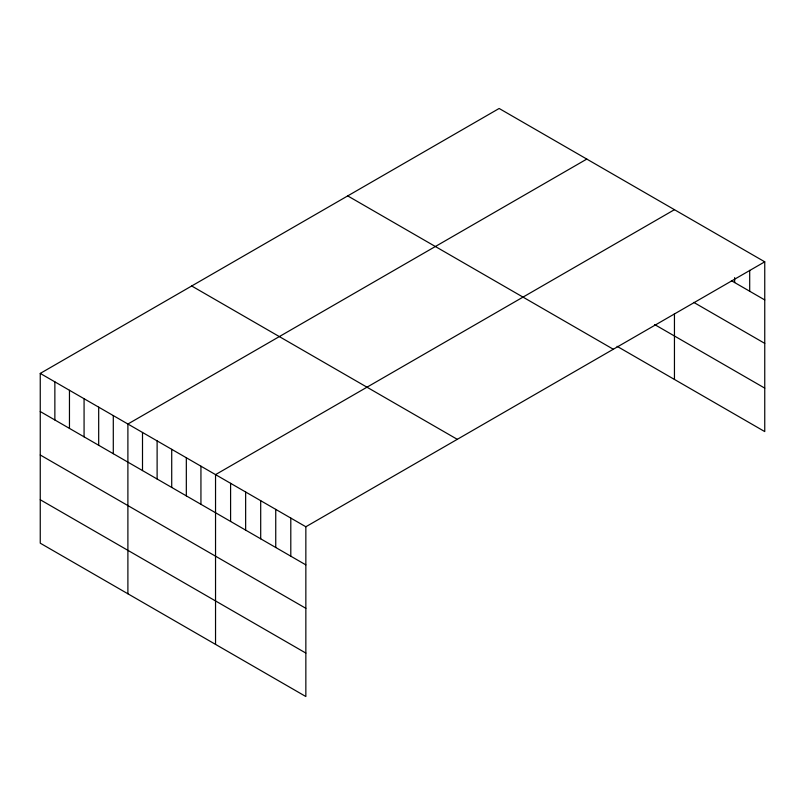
<?xml version="1.0" encoding="UTF-8"?>
<svg xmlns="http://www.w3.org/2000/svg" width="805" height="805" viewBox="0 0 805 805"><rect width="100%" height="100%" fill="white"/><g stroke="black" fill="none" stroke-linecap="round" stroke-linejoin="round"><path stroke-width="1.21" d="M40.25 373.419L305.85 526.762L305.85 696.526L40.25 543.184L40.25 373.419L499.15 108.474L764.75 261.816L764.75 431.581L617.063 346.311M586.805 159.078L127.894 424.024L127.894 593.788M674.449 209.682L215.539 474.628L215.539 644.382M305.85 526.762L764.75 261.816M731.423 280.693L764.75 299.933M693.799 302.408L764.75 343.373M654.626 324.556L764.75 388.131M347.72 195.907L613.309 349.249M191.691 285.986L457.28 439.329M40.25 411.536L305.85 564.879M40.25 454.986L305.85 608.318M40.25 499.744L305.85 653.076M749.697 270.339L749.697 291.249M734.653 277.634L734.653 282.555M674.449 313.618L674.449 379.437M290.796 518.078L290.796 556.195M275.743 509.384L275.743 547.501M260.699 500.7L260.699 538.817M245.646 492.006L245.646 530.123M230.592 483.312L230.592 521.429M200.938 466.196L200.938 504.312M186.327 457.763L186.327 495.88M171.717 449.331L171.717 487.448M157.116 440.888L157.116 479.005M142.505 432.456L142.505 470.573M113.294 415.591L113.294 453.708M98.683 407.159L98.683 445.276M84.072 398.727L84.072 436.843M69.461 390.294L69.461 428.411M54.861 381.852L54.861 419.969"/></g></svg>
